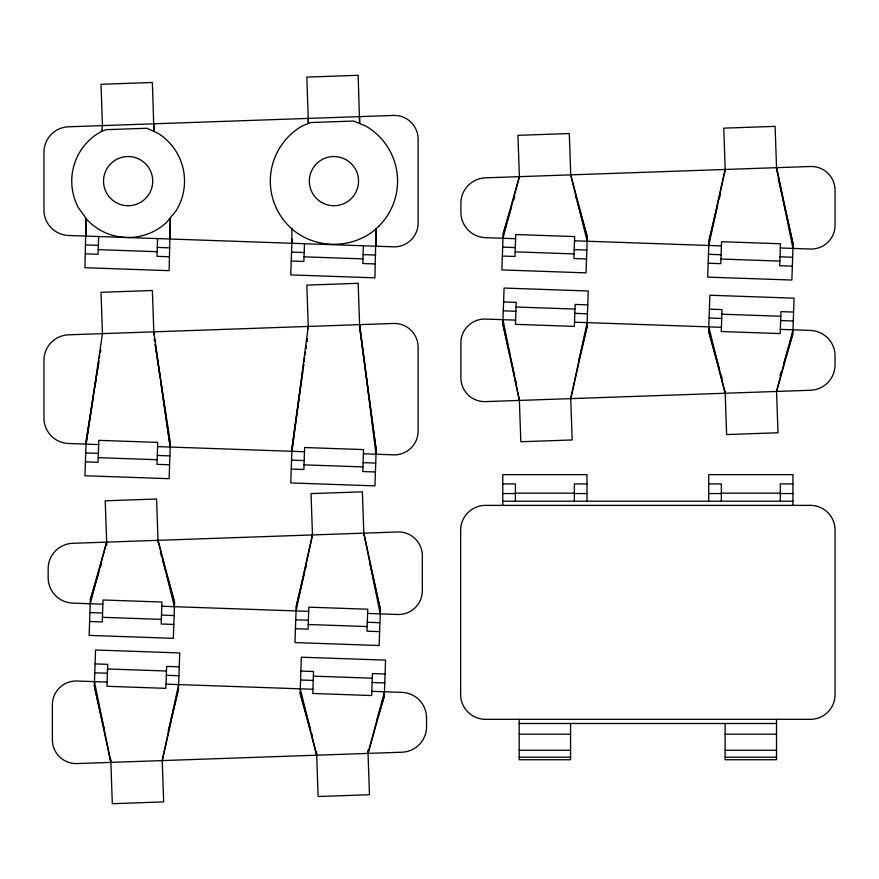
<?xml version="1.0" encoding="UTF-8"?>
<svg xmlns="http://www.w3.org/2000/svg" width="879" height="879" viewBox="0 0 879 879"><rect width="100%" height="100%" fill="white"/><g stroke="black" fill="none" stroke-linecap="round" stroke-linejoin="round"><path stroke-width="1.32" d="M98.668 236.528L98.041 254.273L85.417 253.833M90.251 603.752L106.667 542.123L90.394 599.544L89.142 635.396L173.328 638.33L174.569 602.478L158.011 540.332L174.427 606.686M94.46 681.643L110.875 762.379L94.317 685.851L95.569 649.999L179.745 652.943L178.492 688.795L162.219 760.588L163.67 801.901L112.314 803.703L110.765 759.225M157.594 238.583L156.967 256.327L169.592 256.778M292.004 239.066L290.751 274.907L374.926 277.852L376.025 228.331L376.025 246.208M304.475 243.714L303.859 261.459L291.235 261.019M363.895 535.245L362.379 491.822L311.034 493.613L312.474 534.937L296.212 606.73L294.959 642.582L379.135 645.516L380.387 609.674L363.829 533.135L380.244 613.883M300.277 688.828L316.693 755.193L300.124 693.037L301.376 657.195L385.562 660.129L384.31 695.981L368.037 753.402L384.453 691.773M363.401 245.768L362.785 263.524L375.41 263.964M376.025 454.234L359.61 324.648L376.179 450.026L374.926 485.878L290.751 482.934L292.004 447.092L303.64 364.499M519.39 176.657L503.118 234.078L501.865 269.93L586.04 272.864L587.293 237.022L570.735 174.866L569.295 133.542L517.94 135.333L519.39 176.657L502.975 238.286M502.975 319.692L519.39 400.428L502.821 323.901L504.074 288.048L588.249 290.993L586.996 326.834L570.735 398.637L572.174 439.95L520.829 441.752L519.313 398.319M708.782 245.472L725.197 169.471L708.935 241.264L707.683 277.116L791.858 280.049L793.111 244.208L776.542 167.68L792.957 248.416M708.782 326.878L725.197 393.243L708.639 331.086L709.891 295.234L794.067 298.179L792.814 334.031L776.542 391.452L777.992 432.765L726.636 434.556L725.12 391.133M308.265 326.439L291.85 451.301L300.222 390.298M300.596 387.584L300.97 384.87M301.343 382.156L301.904 378.091M302.277 375.377L302.826 371.312M303.2 368.609L303.76 364.532M304.508 359.115L304.134 361.829L304.595 357.731M305.442 352.336L305.068 355.05L305.365 352.314M305.991 348.271L306.364 345.557M306.925 341.491L307.298 338.778L306.892 341.481M305.936 348.249L306.31 345.535M93.581 395.682L86.043 444.115L102.458 333.624L101.008 292.311L152.364 290.509L153.913 334.987M94.009 392.99L94.427 390.298M94.844 387.606L96.316 378.19M96.734 375.498L97.151 372.806M97.569 370.125L97.987 367.433M98.404 364.741L98.822 362.049M100.294 352.633L100.711 349.941L100.228 352.611M98.931 360.665L86.186 439.907L84.933 475.748L169.109 478.692L170.361 442.84L155.198 344.15L156.528 353.644M99.36 357.984L99.788 355.292M162.219 760.588L178.635 684.587M296.058 610.938L312.474 534.937M570.735 398.637L587.15 322.626M168.197 731.196L169.482 725.9M170.119 723.252L178.492 688.795M296.212 606.73L304.573 572.273M305.222 569.625L306.189 565.647M578.953 359.972L586.996 326.834M708.935 241.264L717.616 205.488M719.231 198.863L720.198 194.885M776.542 391.452L792.957 329.812M90.394 599.544L98.8 572.284M100.404 567.098L101.612 563.197M503.118 234.078L511.128 208.125M513.523 200.335L514.731 196.446M376.695 720.637L384.31 695.981M780.003 375.553L781.2 371.663M783.607 363.873L792.814 334.031M102.601 129.806L101.656 131.334A56.388 56.388 0 0 0 78.341 207.598L86.889 219.585A56.388 56.388 0 0 0 166.581 222.365L175.954 211.015A56.388 56.388 0 0 0 158.011 133.311L146.936 128.257L106.073 129.685L101.656 131.334L102.458 125.598L101.008 84.285L152.364 82.483L153.946 131.454M502.766 483.9L515.402 483.9L515.402 501.546M586.996 483.9L574.361 483.9L574.361 501.546M708.705 483.9L721.34 483.9L721.34 501.546M792.935 483.9L780.299 483.9L780.299 501.546M515.402 493.163L574.361 493.163M721.34 493.163L780.299 493.163M502.766 493.548L515.402 493.548M574.361 493.548L586.996 493.548M708.705 493.548L721.34 493.548M780.299 493.548L792.935 493.548M502.766 501.206L792.935 501.206M519.192 723.483L776.509 723.483M519.192 734.196L570.57 734.196M725.131 734.196L776.509 734.196M519.192 750.27L570.57 750.27M725.131 750.27L776.509 750.27M519.192 757.204L570.57 757.204M725.131 757.204L776.509 757.204M515.599 238.725L485.483 237.682A25.491 25.491 0 0 1 460.882 212.202L460.882 203.324A25.491 25.491 0 0 1 485.483 177.844L810.449 166.494A23.777 23.777 0 0 1 835.05 190.249L835.05 225.266A23.777 23.777 0 0 1 810.449 249.021L780.332 247.977M574.525 240.791L721.406 245.911M502.667 247.131L515.292 247.57M574.218 249.625L586.842 250.065M708.474 254.317L721.099 254.756M780.025 256.811L792.649 257.25M515.138 251.844L574.064 253.91M720.956 259.041L779.882 261.096M502.348 256.042L514.973 256.481L515.742 234.517L574.668 236.583L573.899 258.536L586.524 258.975M708.166 263.228L720.791 263.667L721.56 241.703L780.486 243.769L779.717 265.722L792.342 266.161M85.735 244.922L98.36 245.362M157.286 247.417L169.911 247.867M291.542 252.108L304.167 252.548M363.093 254.613L375.718 255.053M98.206 249.647L157.132 251.702M304.024 256.833L362.95 258.887M503.59 301.936L516.215 302.376L515.446 324.34L574.372 326.395L575.141 304.442L587.765 304.881M709.408 309.122L722.033 309.573L721.263 331.526L780.189 333.58L780.959 311.627L793.583 312.067M516.05 307.013L574.976 309.067M721.868 314.199L780.794 316.253M503.282 310.847L515.907 311.298M574.833 313.353L587.458 313.792M709.089 318.033L721.714 318.484M780.64 320.538L793.265 320.978M515.599 320.132L485.483 319.077A23.777 23.777 0 0 0 460.882 342.843L460.882 377.849A23.777 23.777 0 0 0 485.483 401.615L810.449 390.265A25.491 25.491 0 0 0 835.05 364.785L835.05 355.907A25.491 25.491 0 0 0 810.449 330.427L780.332 329.372M574.525 322.186L721.406 327.318M98.668 444.554L68.551 443.499A25.491 25.491 0 0 1 43.95 418.019L43.95 360.291A25.491 25.491 0 0 1 68.551 334.811L393.517 323.461A23.777 23.777 0 0 1 418.118 347.227L418.118 431.084A23.777 23.777 0 0 1 393.517 454.85L363.401 453.795M157.594 446.609L304.475 451.74M85.735 452.949L98.36 453.388M157.286 455.443L169.911 455.893M291.542 460.135L304.167 460.574M363.093 462.64L375.718 463.079M98.206 457.673L157.132 459.728M304.024 464.859L362.95 466.914M85.417 461.86L98.041 462.299L98.811 440.346L157.737 442.401L156.967 464.354L169.592 464.804M291.235 469.045L303.859 469.485L304.628 447.532L363.554 449.587L362.785 471.551L375.41 471.99M102.876 604.192L72.759 603.137A25.491 25.491 0 0 1 48.158 577.668L48.158 568.779A25.491 25.491 0 0 1 72.759 543.31L397.726 531.96A23.777 23.777 0 0 1 422.327 555.715L422.327 590.732A23.777 23.777 0 0 1 397.726 614.487L367.62 613.432M161.802 606.246L308.694 611.377M89.944 612.586L102.568 613.037M161.494 615.091L174.119 615.531M295.751 619.783L308.386 620.222M367.301 622.277L379.937 622.717M102.414 617.311L161.34 619.365M308.232 624.497L367.158 626.562M89.625 621.497L102.261 621.947L103.019 599.983L161.945 602.038L161.176 624.002L173.811 624.442M295.443 628.694L308.068 629.133L308.837 607.169L367.763 609.224L366.993 631.188L379.618 631.627M95.086 663.898L107.71 664.337L106.941 686.29L165.867 688.345L166.636 666.392L179.261 666.831M300.893 671.084L313.517 671.523L312.759 693.476L371.674 695.542L372.443 673.578L385.068 674.017M107.546 668.963L166.472 671.018M313.363 676.149L372.289 678.203M94.767 672.809L107.392 673.248M166.318 675.303L178.942 675.742M300.585 679.994L313.21 680.434M372.136 682.489L384.76 682.928M107.084 682.082L76.978 681.027A23.777 23.777 0 0 0 52.377 704.793L52.377 739.799A23.777 23.777 0 0 0 76.978 763.565L401.934 752.215A25.491 25.491 0 0 0 426.546 726.735L426.546 717.857A25.491 25.491 0 0 0 401.934 692.377L371.828 691.323M166.01 684.137L312.902 689.268M708.639 331.086L719.451 369.279M720.945 374.542L722.066 378.497M575.36 194.874L576.481 198.83M577.217 201.467L587.293 237.022M300.124 693.037L310.573 729.911M311.32 732.548L312.441 736.492M160.396 552.441L161.516 556.385M163.011 561.659L165.999 572.196M166.735 574.822L174.569 602.478M570.735 174.866L587.15 241.231M778.212 178.58L780.343 187.952M780.948 190.633L782.167 195.995M782.771 198.676L793.111 244.208M502.821 323.901L510.117 356.039M510.732 358.72L511.941 364.082M512.556 366.752L514.676 376.135M515.292 378.805L516.5 384.167M369.751 562.791L380.387 609.674M94.317 685.851L104.041 728.702M156.923 356.347L158.308 365.829M158.714 368.532L160.099 378.003M160.494 380.717L170.218 447.048L153.803 331.833M359.94 330.196L360.489 334.24M360.851 336.932L361.401 340.975M361.763 343.667L376.179 450.026M776.695 171.888L775.102 126.356L723.758 128.147L725.274 171.57M359.72 327.801L358.171 283.324L306.826 285.126L308.342 328.548M367.927 750.237L369.477 794.715L318.132 796.517L316.583 752.039M158.088 542.431L156.572 499.008L105.216 500.799L106.777 545.277M792.935 505.37L792.935 474.638L708.705 474.638L708.705 501.546M776.509 719.319L776.509 759.742L725.131 759.742L725.131 723.483M586.996 501.546L586.996 474.638L502.766 474.638L502.766 505.37M570.57 723.483L570.57 759.742L519.192 759.742L519.192 719.319M359.61 116.621L359.61 123.499L358.171 75.297L306.826 77.099L308.419 123.434M308.265 118.412L308.265 123.499M291.85 228.331L291.85 243.274M170.361 217.783L169.109 270.666L84.933 267.721L86.043 218.399L86.043 236.088M170.218 217.97L170.218 239.022M153.803 123.807L153.803 131.389M378.926 226.112C354.995 250.339 312.88 250.339 288.96 226.112A63.607 63.607 0 0 1 302.134 126.038L310.573 122.544L353.677 121.038L365.752 126.038A63.607 63.607 0 0 1 378.926 226.112M393.517 115.435L68.551 126.785A25.491 25.491 0 0 0 43.95 152.265L43.95 209.993A25.491 25.491 0 0 0 68.551 235.473L393.517 246.823A23.777 23.777 0 0 0 418.118 223.057L418.118 139.201A23.777 23.777 0 0 0 393.517 115.435M810.449 505.37L485.483 505.37A24.832 24.832 0 0 0 460.651 530.202L460.651 694.487A24.832 24.832 0 0 0 485.483 719.319L810.449 719.319A24.601 24.601 0 0 0 835.05 694.718L835.05 529.982A24.601 24.601 0 0 0 810.449 505.37M154.781 341.448L154.363 338.745L154.737 341.459M115.83 202.434A24.601 24.601 0 0 0 152.726 181.129A24.601 24.601 0 0 0 115.83 159.824A24.601 24.601 0 0 0 115.83 202.434M321.637 202.434A24.601 24.601 0 0 0 358.544 181.129A24.601 24.601 0 0 0 321.637 159.824A24.601 24.601 0 0 0 321.637 202.434"/></g></svg>
